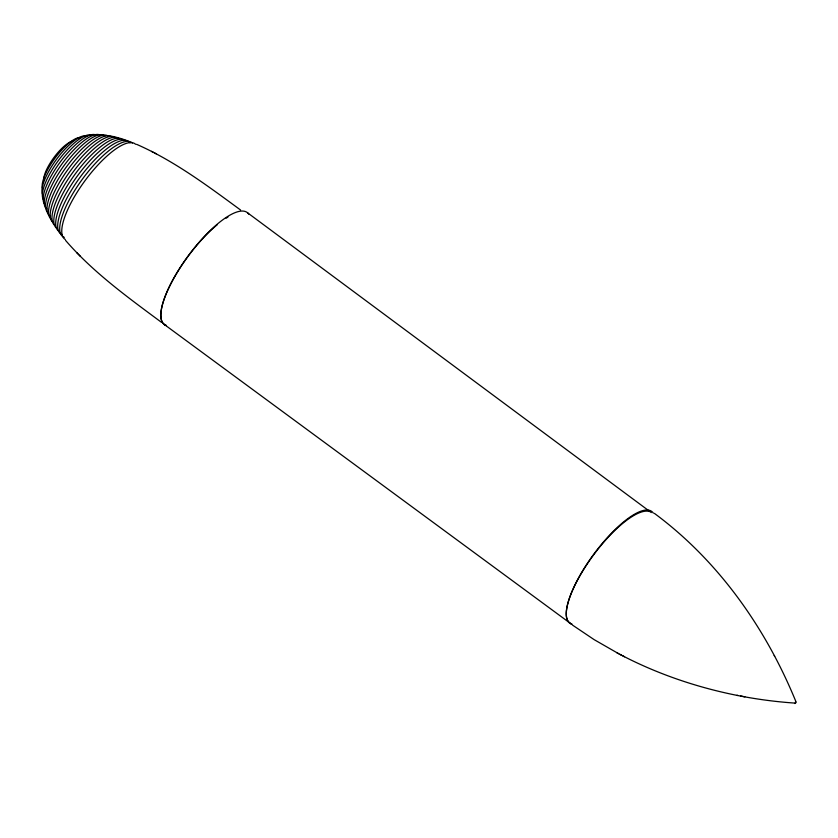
<?xml version="1.0" encoding="UTF-8"?>
<svg xmlns="http://www.w3.org/2000/svg" width="838" height="838" viewBox="0 0 838 838"><rect width="100%" height="100%" fill="white"/><g stroke="black" fill="none" stroke-linecap="round" stroke-linejoin="round"><path stroke-width="1.26" d="M794.969 703.543C796.938 702.265 795.461 701.312 794.916 703.092C735.397 699.07 673.647 682.729 619.848 654.342M740.509 695.99L744.867 696.818M737.011 695.299L737.953 695.488M136.531 144.293C174.314 160.865 207.541 185.785 240.621 210.055M151.521 151.353L153.239 152.254M154.433 152.883L156.172 153.794M572.385 625.012L594.121 639.624L618.695 653.724M622.781 655.861L624.53 656.772M616.915 652.792L621.607 655.253M161.629 322.452C127.826 297.343 93.196 272.444 65.532 240.359M163.85 324.149L570.762 623.64M247.639 212.862L651.283 512.573M796.037 701.94C766.121 628.552 718.595 560.842 654.373 513.359M76.687 252.605L78.049 253.998M79.002 254.951L80.385 256.355M774.239 655.525L774.637 656.28M571.82 624.121A69.271 21.39 -53.7 0 1 593.576 554.484A69.271 21.39 -53.7 0 1 653.347 513.107M571.799 624.059A68.695 21.317 -53.5 0 1 589.208 561.041A68.695 21.317 -53.5 0 1 649.377 511.515M166.406 325.584A69.68 21.62 -53.5 0 1 188.393 255.611A69.68 21.62 -53.5 0 1 248.802 214.182M166.322 325.437A68.664 21.296 -53.6 0 1 170.512 284.491A68.664 21.296 -53.6 0 1 217.367 224.626M226.124 218.205A68.664 21.296 -53.6 0 1 227.946 217.084M43.723 180.579A25.915 8.034 -53.6 0 1 53.925 157.513A25.915 8.034 -53.6 0 1 72.958 141.014M42.35 188.037A32.42 10.056 -53.6 0 1 55.643 157.334A32.42 10.056 -53.6 0 1 80.542 137.537M42.885 194.95A36.862 11.428 -53.6 0 1 57.267 158.33A36.862 11.428 -53.6 0 1 87.215 136.332M43.985 200.282A40.308 12.497 -53.6 0 1 58.251 160.697A40.308 12.497 -53.6 0 1 91.866 135.484M44.906 204.482A43.147 13.377 -53.6 0 1 60.179 162.111A43.147 13.377 -53.6 0 1 96.16 135.138M46.897 208.955A45.556 14.131 -53.6 0 1 61.258 164.929A45.556 14.131 -53.6 0 1 100.204 135.128M47.462 211.962A47.651 14.78 -53.6 0 1 65.343 163.808A47.651 14.78 -53.6 0 1 104.907 135.997M49.851 216.036A49.505 15.346 -53.6 0 1 66.495 166.772A49.505 15.346 -53.6 0 1 108.657 136.468M51.516 219.315A51.149 15.859 -53.6 0 1 68.716 168.407A51.149 15.859 -53.6 0 1 112.282 137.097M53.276 222.468A52.637 16.32 -53.6 0 1 70.979 170.072A52.637 16.32 -53.6 0 1 115.812 137.851M55.119 225.506A53.988 16.739 -53.6 0 1 73.273 171.769A53.988 16.739 -53.6 0 1 119.258 138.72M57.036 228.449A55.224 17.127 -53.6 0 1 76.771 171.905A55.224 17.127 -53.6 0 1 123.437 140.637M59.006 231.298A56.345 17.472 -53.6 0 1 77.944 175.215A56.345 17.472 -53.6 0 1 125.941 140.732M62.222 234.598A57.382 17.797 -53.6 0 1 80.322 176.975A57.382 17.797 -53.6 0 1 130.037 142.837M64.317 237.322A58.335 18.09 -53.6 0 1 81.485 180.421A58.335 18.09 -53.6 0 1 132.394 143.036M65.228 239.448A59.205 18.363 -53.6 0 1 85.13 180.516A59.205 18.363 -53.6 0 1 135.557 144.272"/></g></svg>
